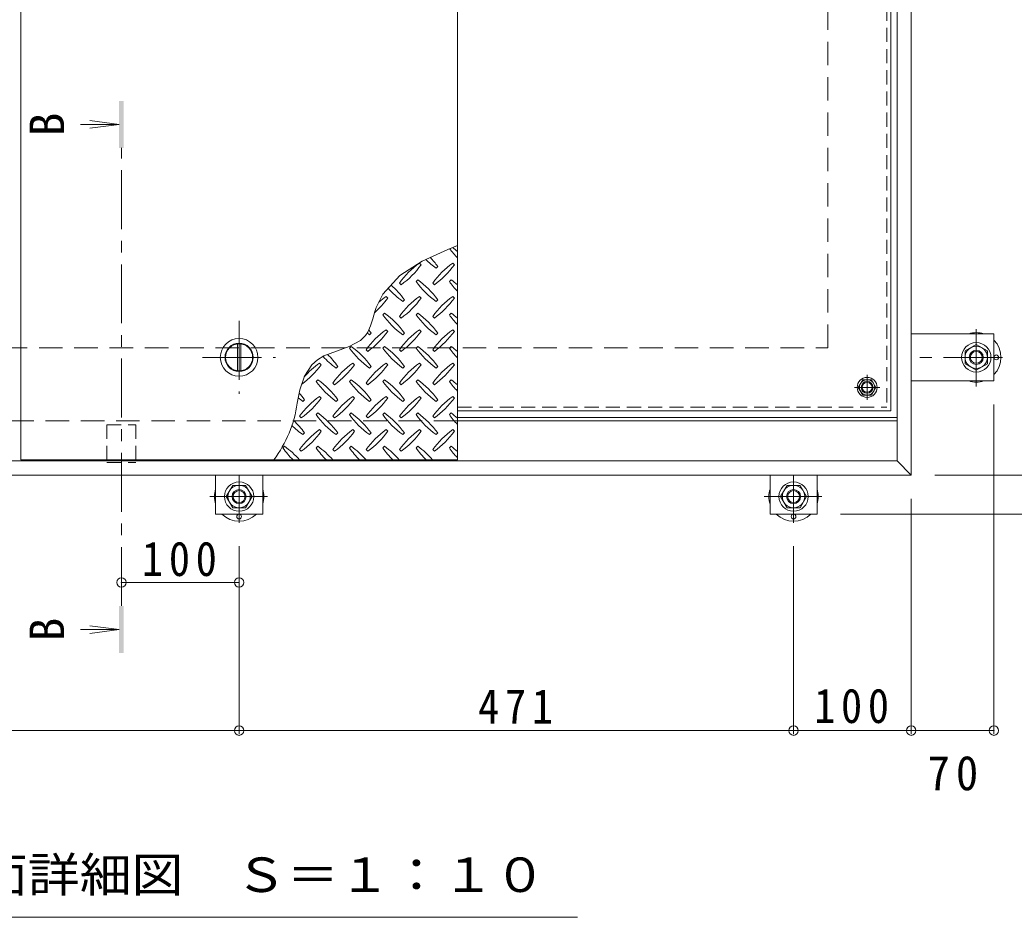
# Model space of a CAD drawing. Units: millimetres on the paper, enlarged 6 times, with parts at other scales. Extents: x -2183 to 2239, y -1648 to 1656.
# Drawn here: x -1545 to -1038, y 428 to 885 of the extents above; entities that cross this region are included whole.
import ezdxf
from ezdxf.enums import TextEntityAlignment as Align

# ---------------------------------------------------------------- set-up
doc = ezdxf.new("R2010")
doc.units = ezdxf.units.MM
doc.header["$LTSCALE"] = 6
doc.header["$PDMODE"] = 32
doc.header["$PDSIZE"] = 4.8
for name, pattern in [('CHAIN1', [8, 5, -1, 1, -1]), ('DASHED1', [1.8, 1.2, -0.6]), ('DASHED2', [3, 2, -1])]:
    doc.linetypes.add(name, pattern=pattern)
for name, color, linetype, lineweight in [('0-0_通り芯', 4, 'Continuous', 9), ('0-1_躯体', 2, 'DASHED2', 9), ('0-2_仕上', 3, 'Continuous', 9), ('0-3_建具', 2, 'Continuous', 9), ('0-4_その他', 7, 'Continuous', 9), ('0-5_寸法', 7, 'DASHED1', 9), ('0-6_ハッチ', 6, 'Continuous', 9), ('0-7', 5, 'Continuous', 5), ('0-9', 134, 'Continuous', 5), ('0-A', 3, 'CHAIN1', 9), ('0-B', 2, 'Continuous', 9), ('0-C', 2, 'Continuous', 9), ('0-D', 5, 'Continuous', 5), ('0-E', 3, 'Continuous', 9), ('0-F', 7, 'Continuous', 9)]:
    doc.layers.add(name, color=color, linetype=linetype, lineweight=lineweight)
doc.styles.add('ＭＳ ゴシック', font='')
doc.styles.get('ＭＳ ゴシック').set_extended_font_data('MS Gothic')

msp = doc.modelspace()

# ---------------------------------------------------------------- linework, layer by layer
at = {"layer": '0-0_通り芯'}
for centre in [(-1047.276, 712.727), (-1433.196, 631.608), (-1150.596, 631.608)]:
    msp.add_circle(centre, 1.2, dxfattribs=at)
for centre, start, end in [((-1057.476, 712.727), 72.24721, 107.75279), ((-1057.476, 712.727), 315.5852, 44.4148), ((-1057.476, 712.727), 252.24721, 287.75279), ((-1433.196, 641.808), 162.24721, 197.75279), ((-1433.196, 641.808), 342.24721, 17.75279), ((-1150.596, 641.808), 162.24721, 197.75279), ((-1150.596, 641.808), 342.24721, 17.75279), ((-1433.196, 641.808), 225.5852, 314.4148), ((-1150.596, 641.808), 225.5852, 314.4148)]:
    msp.add_arc(centre, 12.6, start, end, dxfattribs=at)
at = {"layer": '0-1_躯体'}
for p, q in [((-1133.196, 717.527), (-1133.196, 1317.527)), ((-1733.196, 717.527), (-1133.196, 717.527)), ((-1321.896, 680.327), (-1768.596, 680.327))]:
    msp.add_line(p, q, dxfattribs=at)
at = {"layer": '0-1_躯体', "linetype": 'Continuous'}
msp.add_line((-1097.796, 680.328), (-1321.896, 680.328), dxfattribs=at)
at = {"layer": '0-2_仕上'}
for p, q in [((-1544.496, 1374.527), (-1544.496, 660.528)), ((-1321.896, 660.528), (-1321.896, 1374.527)), ((-1321.896, 660.528), (-1544.496, 660.528))]:
    msp.add_line(p, q, dxfattribs=at)
at = {"layer": '0-2_仕上', "color": 4}
for p, q in [((-1494.396, 831.383), (-1514.058, 831.383)), ((-1494.396, 831.383), (-1509.268, 833.341)), ((-1494.396, 831.383), (-1509.268, 829.425)), ((-1494.396, 574.075), (-1514.058, 574.075)), ((-1494.396, 574.075), (-1509.268, 576.033)), ((-1494.396, 574.075), (-1509.268, 572.117))]:
    msp.add_line(p, q, dxfattribs=at)
at = {"layer": '0-2_仕上', "color": 4, "linetype": 'CHAIN1'}
msp.add_line((-1493.196, 586.075), (-1493.196, 819.383), dxfattribs=at)
at = {"layer": '0-2_仕上', "color": 4}
for points in [[(-1491.996, 843.383), (-1494.396, 843.383), (-1491.996, 819.383), (-1494.396, 819.383)], [(-1494.396, 562.075), (-1491.996, 562.075), (-1494.396, 586.075), (-1491.996, 586.075)]]:
    msp.add_solid(points, dxfattribs=at)
at = {"layer": '0-3_建具'}
for p, q in [((-1090.596, 652.727), (-1090.596, 1382.327)), ((-1097.796, 659.928), (-1097.796, 1375.127)), ((-1097.796, 680.327), (-1321.896, 680.327)), ((-1097.796, 659.928), (-1768.596, 659.928)), ((-1090.596, 652.727), (-1097.796, 659.928)), ((-1090.596, 652.727), (-1775.796, 652.727))]:
    msp.add_line(p, q, dxfattribs=at)
at = {"layer": '0-4_その他'}
msp.add_line((-1260.696, 427.581), (-1605.696, 427.581), dxfattribs=at)
at = {"layer": '0-5_寸法'}
for points in [[(-1500.576, 678.408), (-1485.816, 678.408), (-1485.816, 659.208)], [(-1500.576, 678.408), (-1500.576, 659.208), (-1485.816, 659.208)]]:
    msp.add_lwpolyline(points, dxfattribs=at)
at = {"layer": '0-6_ハッチ'}
for p, q in [((-1321.896, 682.128), (-1097.796, 682.128)), ((-1321.896, 680.328), (-1097.796, 680.328))]:
    msp.add_line(p, q, dxfattribs=at)
at = {"layer": '0-7'}
for radius in [3, 2.513]:
    msp.add_circle((-1113.096, 697.427), radius, dxfattribs=at)
at = {"layer": '0-9'}
for p, q in [((-1326.86, 767.679), (-1339.911, 761.706)), ((-1321.896, 769.678), (-1326.86, 767.679)), ((-1339.911, 761.706), (-1351.288, 754.406)), ((-1340.469, 759.9), (-1341.317, 760.749)), ((-1323.498, 759.9), (-1324.347, 760.749)), ((-1332.832, 758.203), (-1331.984, 759.052)), ((-1351.288, 754.406), (-1359.932, 744.94)), ((-1351.5, 750.566), (-1350.651, 749.718)), ((-1342.166, 752.264), (-1343.014, 751.415)), ((-1334.529, 750.566), (-1333.681, 749.718)), ((-1325.195, 752.264), (-1326.044, 751.415)), ((-1359.932, 744.94), (-1363.277, 738.127)), ((-1357.44, 742.93), (-1358.288, 743.778)), ((-1349.803, 741.233), (-1348.954, 742.081)), ((-1340.469, 742.93), (-1341.317, 743.778)), ((-1332.832, 741.233), (-1331.984, 742.081)), ((-1323.498, 742.93), (-1324.347, 743.778)), ((-1363.961, 736.039), (-1365.022, 732.353)), ((-1363.277, 738.127), (-1363.961, 736.039)), ((-1359.137, 735.293), (-1359.985, 734.444)), ((-1342.166, 735.293), (-1343.014, 734.444)), ((-1325.195, 735.293), (-1326.044, 734.444)), ((-1365.022, 732.353), (-1366.155, 728.756)), ((-1351.5, 733.596), (-1350.651, 732.747)), ((-1334.529, 733.596), (-1333.681, 732.747)), ((-1367.624, 725.474), (-1368.733, 723.804)), ((-1366.155, 728.756), (-1367.624, 725.474)), ((-1366.773, 724.262), (-1365.925, 725.111)), ((-1357.44, 725.959), (-1358.288, 726.808)), ((-1349.803, 724.262), (-1348.954, 725.111)), ((-1340.469, 725.959), (-1341.317, 726.808)), ((-1332.832, 724.262), (-1331.984, 725.111)), ((-1323.498, 725.959), (-1324.347, 726.808)), ((-1371.301, 721.336), (-1377.059, 718.273)), ((-1368.733, 723.804), (-1371.301, 721.336)), ((-1383.641, 715.937), (-1390.047, 713.423)), ((-1377.059, 718.273), (-1383.641, 715.937)), ((-1376.107, 718.322), (-1376.956, 717.474)), ((-1368.47, 716.625), (-1367.622, 715.777)), ((-1359.137, 718.322), (-1359.985, 717.474)), ((-1351.5, 716.625), (-1350.651, 715.777)), ((-1342.166, 718.322), (-1343.014, 717.474)), ((-1334.529, 716.625), (-1333.681, 715.777)), ((-1325.195, 718.322), (-1326.044, 717.474)), ((-1393.288, 711.527), (-1396.191, 708.899)), ((-1390.047, 713.423), (-1393.288, 711.527)), ((-1391.381, 708.988), (-1392.229, 709.837)), ((-1374.41, 708.988), (-1375.259, 709.837)), ((-1357.44, 708.988), (-1358.288, 709.837)), ((-1340.469, 708.988), (-1341.317, 709.837)), ((-1323.498, 708.988), (-1324.347, 709.837)), ((-1396.191, 708.899), (-1399.843, 703.127)), ((-1383.744, 707.291), (-1382.895, 708.14)), ((-1366.773, 707.291), (-1365.925, 708.14)), ((-1349.803, 707.291), (-1348.954, 708.14)), ((-1332.832, 707.291), (-1331.984, 708.14)), ((-1399.843, 703.127), (-1402.21, 696.176)), ((-1393.078, 701.352), (-1393.926, 700.503)), ((-1385.441, 699.655), (-1384.592, 698.806)), ((-1376.107, 701.352), (-1376.956, 700.503)), ((-1368.47, 699.655), (-1367.622, 698.806)), ((-1359.137, 701.352), (-1359.985, 700.503)), ((-1351.5, 699.655), (-1350.651, 698.806)), ((-1342.166, 701.352), (-1343.014, 700.503)), ((-1334.529, 699.655), (-1333.681, 698.806)), ((-1325.195, 701.352), (-1326.044, 700.503)), ((-1402.21, 696.176), (-1403.622, 689.319)), ((-1400.714, 690.321), (-1399.866, 691.169)), ((-1391.381, 692.018), (-1392.229, 692.866)), ((-1383.744, 690.321), (-1382.895, 691.169)), ((-1374.41, 692.018), (-1375.259, 692.866)), ((-1366.773, 690.321), (-1365.925, 691.169)), ((-1357.44, 692.018), (-1358.288, 692.866)), ((-1349.803, 690.321), (-1348.954, 691.169)), ((-1340.469, 692.018), (-1341.317, 692.866)), ((-1332.832, 690.321), (-1331.984, 691.169)), ((-1323.498, 692.018), (-1324.347, 692.866)), ((-1393.078, 684.381), (-1393.926, 683.532)), ((-1376.107, 684.381), (-1376.956, 683.532)), ((-1359.137, 684.381), (-1359.985, 683.532)), ((-1342.166, 684.381), (-1343.014, 683.532)), ((-1325.195, 684.381), (-1326.044, 683.532)), ((-1402.412, 682.684), (-1401.563, 681.836)), ((-1385.441, 682.684), (-1384.592, 681.836)), ((-1368.47, 682.684), (-1367.622, 681.836)), ((-1351.5, 682.684), (-1350.651, 681.836)), ((-1334.529, 682.684), (-1333.681, 681.836)), ((-1400.714, 673.35), (-1399.866, 674.199)), ((-1391.381, 675.047), (-1392.229, 675.896)), ((-1383.744, 673.35), (-1382.895, 674.199)), ((-1374.41, 675.047), (-1375.259, 675.896)), ((-1366.773, 673.35), (-1365.925, 674.199)), ((-1357.44, 675.047), (-1358.288, 675.896)), ((-1349.803, 673.35), (-1348.954, 674.199)), ((-1340.469, 675.047), (-1341.317, 675.896)), ((-1332.832, 673.35), (-1331.984, 674.199)), ((-1323.498, 675.047), (-1324.347, 675.896)), ((-1410.048, 667.411), (-1410.897, 666.562)), ((-1402.412, 665.713), (-1401.563, 664.865)), ((-1393.078, 667.411), (-1393.926, 666.562)), ((-1385.441, 665.713), (-1384.592, 664.865)), ((-1376.107, 667.411), (-1376.956, 666.562)), ((-1368.47, 665.713), (-1367.622, 664.865)), ((-1359.137, 667.411), (-1359.985, 666.562)), ((-1351.5, 665.713), (-1350.651, 664.865)), ((-1342.166, 667.411), (-1343.014, 666.562)), ((-1334.529, 665.713), (-1333.681, 664.865)), ((-1325.195, 667.411), (-1326.044, 666.562))]:
    msp.add_line(p, q, dxfattribs=at)
for centre, radius, start, end in [((-1290.618, 793.629), 43.5, 215.94795, 224.0249), ((-1350.439, 733.808), 43.5, 48.99213, 53.25279), ((-1316.074, 725.323), 43.5, 125.47256, 144.5273), ((-1307.588, 793.629), 43.5, 225.57452, 234.5273), ((-1367.41, 733.808), 43.5, 35.47258, 43.25978), ((-1299.103, 725.323), 43.5, 125.47256, 144.5273), ((-1375.895, 785.144), 43.5, 305.47272, 324.5273), ((-1358.924, 785.144), 43.5, 305.47272, 324.5273), ((-1307.588, 776.659), 43.5, 215.47272, 234.5273), ((-1367.41, 716.837), 43.5, 35.47258, 54.5273), ((-1290.618, 776.659), 43.5, 215.47272, 224.0249), ((-1350.439, 716.837), 43.5, 48.99213, 54.5273), ((-1324.559, 776.659), 43.5, 221.35275, 234.5273), ((-1384.38, 716.837), 43.5, 35.47258, 48.77962), ((-1392.866, 768.173), 43.5, 311.38763, 324.5273), ((-1333.044, 708.352), 43.5, 125.47256, 131.59831), ((-1316.074, 708.352), 43.5, 125.47256, 144.5273), ((-1375.895, 768.173), 43.5, 305.47272, 324.5273), ((-1299.103, 708.352), 43.5, 125.47256, 144.5273), ((-1358.924, 768.173), 43.5, 305.47272, 324.5273), ((-1384.38, 699.867), 43.5, 35.47258, 54.5273), ((-1367.41, 699.867), 43.5, 35.47258, 54.5273), ((-1350.439, 699.867), 43.5, 48.99213, 54.5273), ((-1324.559, 759.688), 43.5, 215.47272, 234.5273), ((-1307.588, 759.688), 43.5, 215.47272, 234.5273), ((-1290.618, 759.688), 43.5, 215.47272, 224.0249), ((-1333.044, 691.382), 43.5, 125.47256, 144.5273), ((-1341.53, 759.688), 43.5, 232.70831, 234.5273), ((-1392.866, 751.203), 43.5, 305.47272, 324.5273), ((-1401.351, 699.867), 43.5, 35.47258, 38.03572), ((-1316.074, 691.382), 43.5, 125.47256, 144.5273), ((-1375.895, 751.203), 43.5, 305.47272, 324.5273), ((-1299.103, 691.382), 43.5, 125.47256, 144.5273), ((-1358.924, 751.203), 43.5, 305.47272, 324.5273), ((-1341.53, 742.717), 43.5, 215.47272, 234.5273), ((-1401.351, 682.896), 43.5, 35.47258, 54.5273), ((-1324.559, 742.717), 43.5, 215.47272, 234.5273), ((-1384.38, 682.896), 43.5, 35.47258, 54.5273), ((-1307.588, 742.717), 43.5, 215.47272, 234.5273), ((-1367.41, 682.896), 43.5, 35.47258, 54.5273), ((-1290.618, 742.717), 43.5, 215.47272, 224.0249), ((-1350.439, 682.896), 43.5, 48.99213, 54.5273), ((-1366.986, 674.411), 43.5, 125.47256, 139.2924), ((-1358.5, 742.717), 43.5, 222.74814, 234.5273), ((-1418.321, 682.896), 43.5, 35.47258, 45.99713), ((-1350.015, 674.411), 43.5, 125.47256, 144.52728), ((-1333.044, 674.411), 43.5, 125.47256, 144.52728), ((-1316.074, 674.411), 43.5, 125.47256, 144.52728), ((-1299.103, 674.411), 43.5, 125.47256, 144.5273), ((-1426.807, 734.232), 43.5, 306.00705, 324.5273), ((-1409.836, 734.232), 43.5, 305.47272, 324.5273), ((-1392.866, 734.232), 43.5, 305.47272, 324.5273), ((-1375.895, 734.232), 43.5, 305.47272, 324.5273), ((-1358.924, 734.232), 43.5, 305.47272, 324.5273), ((-1358.5, 725.747), 43.5, 215.47272, 234.5273), ((-1418.321, 665.926), 43.5, 35.47258, 54.5273), ((-1341.53, 725.747), 43.5, 215.47272, 234.5273), ((-1401.351, 665.926), 43.5, 35.47258, 54.5273), ((-1324.559, 725.747), 43.5, 215.47272, 234.5273), ((-1384.38, 665.926), 43.5, 35.47258, 54.5273), ((-1307.588, 725.747), 43.5, 215.47272, 234.5273), ((-1367.41, 665.926), 43.5, 35.47258, 54.5273), ((-1290.618, 725.747), 43.5, 215.47272, 224.0249), ((-1350.439, 665.926), 43.5, 48.99213, 54.5273), ((-1435.292, 665.926), 43.5, 35.47258, 41.1628), ((-1464.339, 697.577), 61.276, 322.79805, 352.25462), ((-1375.471, 725.747), 43.5, 230.65677, 234.5273), ((-1366.986, 657.44), 43.5, 125.47256, 144.5273), ((-1426.807, 717.262), 43.5, 305.47272, 324.5273), ((-1350.015, 657.44), 43.5, 125.47256, 144.5273), ((-1409.836, 717.262), 43.5, 305.47272, 324.5273), ((-1333.044, 657.44), 43.5, 125.47256, 144.5273), ((-1392.866, 717.262), 43.5, 305.47272, 324.5273), ((-1316.074, 657.44), 43.5, 125.47256, 144.5273), ((-1375.895, 717.262), 43.5, 305.47272, 324.5273), ((-1299.103, 657.44), 43.5, 125.47256, 144.5273), ((-1358.924, 717.262), 43.5, 305.47272, 324.5273), ((-1418.321, 648.955), 43.5, 35.47258, 54.5273), ((-1401.351, 648.955), 43.5, 35.47258, 54.5273), ((-1384.38, 648.955), 43.5, 35.47258, 54.5273), ((-1367.41, 648.955), 43.5, 35.47258, 54.5273), ((-1350.439, 648.955), 43.5, 48.99213, 54.5273), ((-1435.292, 648.955), 43.5, 35.47258, 46.69856), ((-1358.5, 708.776), 43.5, 215.47272, 234.5273), ((-1341.53, 708.776), 43.5, 215.47272, 234.5273), ((-1324.559, 708.776), 43.5, 215.47272, 234.5273), ((-1307.588, 708.776), 43.5, 215.47272, 234.5273), ((-1290.618, 708.776), 43.5, 215.47272, 224.0249), ((-1375.471, 708.776), 43.5, 224.94598, 234.5273), ((-1366.986, 640.47), 43.5, 125.47256, 144.5273), ((-1426.807, 700.291), 43.5, 305.47272, 324.5273), ((-1350.015, 640.47), 43.5, 125.47256, 144.5273), ((-1409.836, 700.291), 43.5, 305.47272, 324.5273), ((-1333.044, 640.47), 43.5, 125.47256, 144.5273), ((-1392.866, 700.291), 43.5, 305.47272, 324.5273), ((-1316.074, 640.47), 43.5, 125.47256, 144.5273), ((-1375.895, 700.291), 43.5, 305.47272, 324.5273), ((-1299.103, 640.47), 43.5, 125.47256, 144.5273), ((-1358.924, 700.291), 43.5, 305.47272, 324.5273), ((-1375.471, 691.806), 43.5, 215.47272, 225.97511), ((-1435.292, 631.984), 43.5, 41.00789, 54.5273), ((-1358.5, 691.806), 43.5, 215.47272, 225.97511), ((-1418.321, 631.984), 43.5, 41.00789, 54.5273), ((-1341.53, 691.806), 43.5, 215.47272, 225.97511), ((-1401.351, 631.984), 43.5, 41.00789, 54.5273), ((-1324.559, 691.806), 43.5, 215.47272, 225.97511), ((-1384.38, 631.984), 43.5, 41.00789, 54.5273), ((-1307.588, 691.806), 43.5, 215.47272, 225.97511), ((-1367.41, 631.984), 43.5, 41.00789, 54.5273), ((-1290.618, 691.806), 43.5, 215.47272, 224.0249), ((-1350.439, 631.984), 43.5, 48.99213, 54.5273)]:
    msp.add_arc(centre, radius, start, end, dxfattribs=at)
at = {"layer": '0-A', "linetype": 'DASHED1'}
for p in [(-1103.016, 1031.779), (-1321.896, 687.347)]:
    msp.add_line(p, (-1103.016, 687.347), dxfattribs=at)
at = {"layer": '0-A', "linetype": 'Continuous'}
for q in [(-1101.096, 1031.035), (-1321.896, 685.427)]:
    msp.add_line((-1101.096, 685.427), q, dxfattribs=at)
at = {"layer": '0-A'}
for p, q in [((-1113.096, 691.02), (-1113.096, 703.835)), ((-1106.688, 697.427), (-1119.504, 697.427))]:
    msp.add_line(p, q, dxfattribs=at)
at = {"layer": '0-B'}
for p, q in [((-1117.596, 697.427), (-1115.344, 701.327)), ((-1115.344, 701.327), (-1110.848, 701.327)), ((-1108.596, 697.427), (-1110.848, 701.327)), ((-1108.596, 697.427), (-1110.848, 693.527))]:
    msp.add_line(p, q, dxfattribs=at)
msp.add_lwpolyline([(-1117.596, 697.427), (-1115.344, 693.527), (-1110.848, 693.527)], dxfattribs=at)
for radius in [5.1, 3.9]:
    msp.add_circle((-1113.096, 697.427), radius, dxfattribs=at)
at = {"layer": '0-C', "linetype": 'CHAIN1'}
for p, q in [((-1433.196, 731.328), (-1433.196, 694.128)), ((-1451.796, 712.728), (-1414.596, 712.728))]:
    msp.add_line(p, q, dxfattribs=at)
at = {"layer": '0-C'}
for p, q in [((-1434.096, 705.887), (-1434.096, 719.569)), ((-1432.296, 705.887), (-1432.296, 719.569))]:
    msp.add_line(p, q, dxfattribs=at)
for radius in [9.6, 7.2, 6.9]:
    msp.add_circle((-1433.196, 712.728), radius, dxfattribs=at)
at = {"layer": '0-D'}
for points in [[(-1063.176, 716.018), (-1057.476, 719.309), (-1051.776, 716.018), (-1051.776, 709.437), (-1057.476, 706.146), (-1063.176, 709.437)], [(-1429.905, 647.508), (-1426.614, 641.808), (-1429.905, 636.108), (-1436.487, 636.108), (-1439.778, 641.808), (-1436.487, 647.508)], [(-1147.305, 647.508), (-1144.014, 641.808), (-1147.305, 636.108), (-1153.887, 636.108), (-1157.178, 641.808), (-1153.887, 647.508)]]:
    msp.add_lwpolyline(points, close=True, dxfattribs=at)
for centre, radius in [((-1057.476, 712.727), 7.5), ((-1057.476, 712.727), 5.7), ((-1057.476, 712.727), 3.6), ((-1057.476, 712.727), 3.032), ((-1433.196, 641.808), 7.5), ((-1150.596, 641.808), 7.5), ((-1433.196, 641.808), 5.7), ((-1433.196, 641.808), 3.6), ((-1433.196, 641.808), 3.032), ((-1150.596, 641.808), 5.7), ((-1150.596, 641.808), 3.6), ((-1150.596, 641.808), 3.032)]:
    msp.add_circle(centre, radius, dxfattribs=at)
at = {"layer": '0-E'}
for p, q in [((-1090.596, 724.727), (-1048.476, 724.727)), ((-1048.476, 700.727), (-1048.476, 724.727)), ((-1090.596, 700.727), (-1048.476, 700.727)), ((-1445.196, 652.727), (-1445.196, 632.808)), ((-1421.196, 652.727), (-1421.196, 632.808)), ((-1162.596, 652.727), (-1162.596, 632.808)), ((-1138.596, 652.727), (-1138.596, 632.808)), ((-1445.196, 632.808), (-1421.196, 632.808)), ((-1162.596, 632.808), (-1138.596, 632.808))]:
    msp.add_line(p, q, dxfattribs=at)
at = {"layer": '0-E', "linetype": 'CHAIN1'}
for p, q in [((-1057.476, 697.823), (-1057.476, 727.156)), ((-1044.181, 712.727), (-1090.596, 712.727)), ((-1433.196, 628.513), (-1433.196, 652.608)), ((-1150.596, 628.513), (-1150.596, 652.608)), ((-1448.1, 641.808), (-1418.768, 641.808)), ((-1165.5, 641.808), (-1136.168, 641.808))]:
    msp.add_line(p, q, dxfattribs=at)
at = {"layer": '0-F'}
for p, q in [((-1048.476, 520.772), (-1048.476, 688.727)), ((-987.684, 652.727), (-1078.596, 652.727)), ((-1090.596, 520.772), (-1090.596, 640.727)), ((-987.684, 632.808), (-1126.596, 632.808)), ((-1433.196, 520.772), (-1433.196, 616.513)), ((-1150.596, 520.772), (-1150.596, 616.513)), ((-1433.196, 598.056), (-1493.196, 598.056)), ((-1715.796, 522.572), (-1433.196, 522.572)), ((-1433.196, 522.572), (-1150.596, 522.572)), ((-1150.596, 522.572), (-1090.596, 522.572)), ((-1090.596, 522.572), (-1048.476, 522.572))]:
    msp.add_line(p, q, dxfattribs=at)
for p in [(-1493.196, 598.056), (-1433.196, 598.056), (-1433.196, 522.572), (-1150.596, 522.572), (-1090.596, 522.572), (-1048.476, 522.572)]:
    msp.add_point(p, dxfattribs=at)

# ---------------------------------------------------------------- texts
at = {"layer": '0-4_その他', "color": 2, "style": 'ＭＳ ゴシック', "width": 1.1}
msp.add_text('平面詳細図\u3000Ｓ＝１：１０', height=17.6, dxfattribs=at).set_placement((-1593.696, 435.081), align=Align.BOTTOM_LEFT)
at = {"layer": '0-5_寸法', "color": 2, "style": 'ＭＳ ゴシック'}
for p in [(-1517.115, 825.383), (-1517.115, 568.075)]:
    msp.add_text('B', height=17.6, rotation=90, dxfattribs=at).set_placement(p, align=Align.BOTTOM_LEFT)
at = {"layer": '0-F', "color": 2, "char_height": 17.6, "attachment_point": 7, "style": 'ＭＳ ゴシック'}
for s, insert in [('\\T1.27;\\W0.9;100', (-1482.696, 601.056)), ('\\T1.27;\\W0.9;471', (-1311.396, 526.172)), ('\\T1.27;\\W0.9;100', (-1140.096, 526.172)), ('\\T1.27;\\W0.95;70', (-1082.286, 491.93))]:
    msp.add_mtext(s, dxfattribs=dict(at, insert=insert))

doc.saveas('drawing.dxf')
